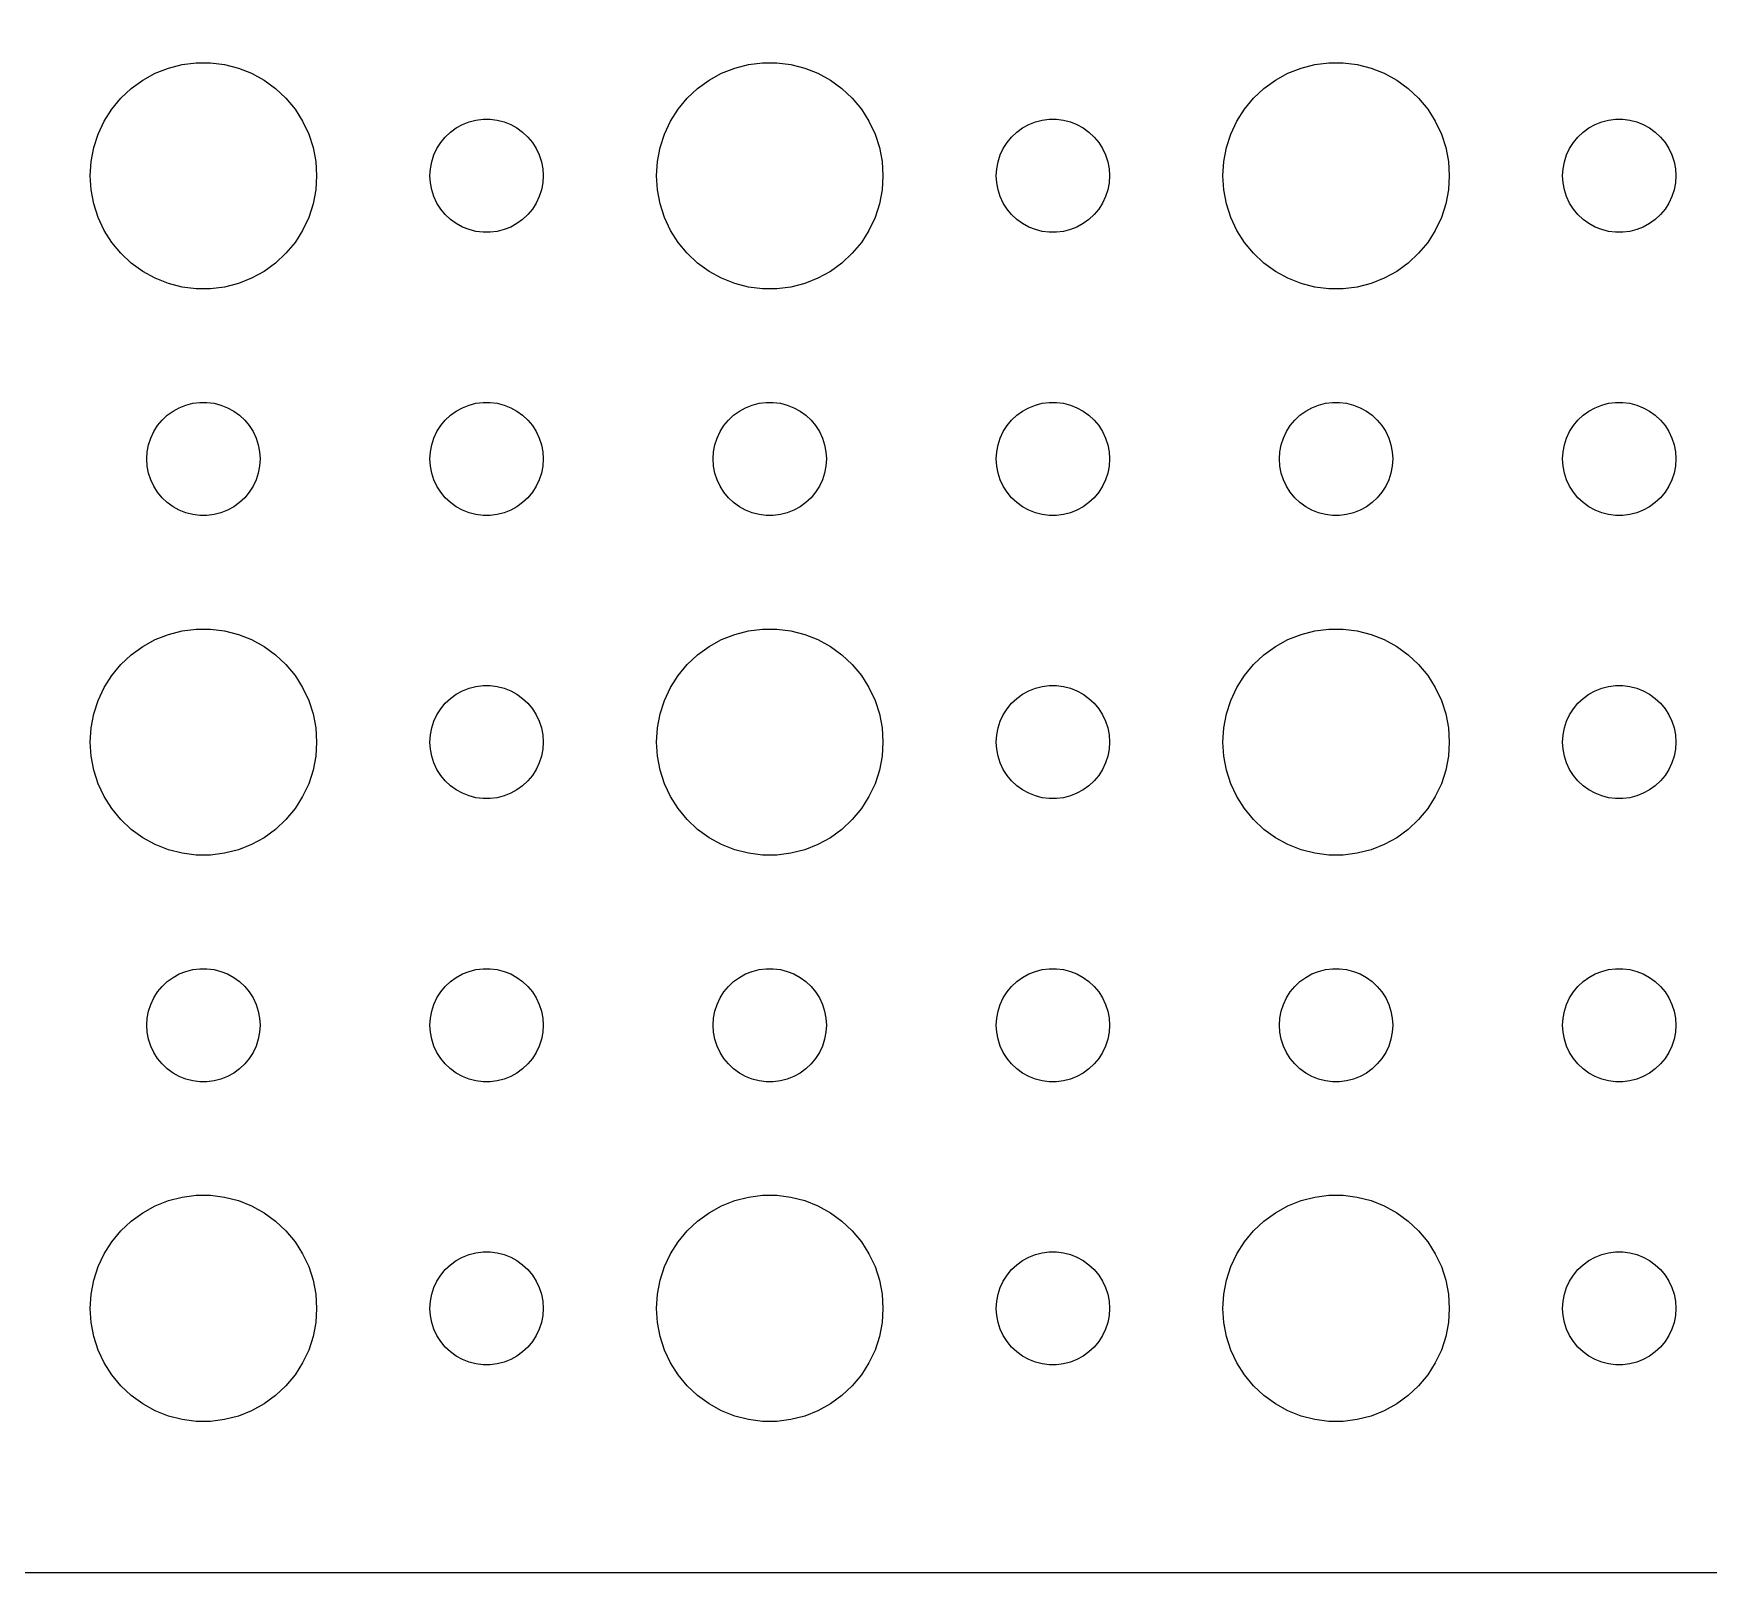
# Model space of a CAD drawing. Extents: x -82 to 82, y -82 to 82.
# Drawn here: x -4.5 to 39.87, y -82 to -41.23 of the extents above; entities that cross this region are included whole.
import ezdxf

# ---------------------------------------------------------------- set-up
doc = ezdxf.new("R2010")
doc.units = 0
doc.layers.get('0').update_dxf_attribs({"linetype": 'CONTINUOUS'})

msp = doc.modelspace()

# ---------------------------------------------------------------- linework, layer by layer
msp.add_lwpolyline([(-77, -81.997), (77, -81.997), (77, -81.9901), (77.314, -81.9901), (77.9369, -81.9114), (78.5451, -81.7553), (79.1289, -81.5241), (79.6791, -81.2216), (80.1871, -80.8526), (80.6448, -80.4227), (81.0451, -79.9389), (81.3815, -79.4088), (81.6489, -78.8406), (81.8429, -78.2434), (81.9606, -77.6267), (82, -77), (82, 77)])
for points in [[(-0.18837, -47.9941), (-0.56214, -47.9469), (-0.92705, -47.8532), (-1.27734, -47.7145), (-1.60748, -47.533), (-1.91227, -47.3115), (-2.18691, -47.0536), (-2.42705, -46.7634), (-2.62892, -46.4453), (-2.78933, -46.1044), (-2.90575, -45.7461), (-2.97634, -45.376), (-3, -45), (-2.97634, -44.624), (-2.90575, -44.2539), (-2.78933, -43.8956), (-2.62892, -43.5547), (-2.42705, -43.2366), (-2.18691, -42.9464), (-1.91227, -42.6885), (-1.60748, -42.467), (-1.27734, -42.2855), (-0.92705, -42.1468), (-0.56214, -42.0531), (-0.18837, -42.0059), (0.18837, -42.0059), (0.56214, -42.0531), (0.92705, -42.1468), (1.27734, -42.2855), (1.60748, -42.467), (1.91227, -42.6885), (2.18691, -42.9464), (2.42705, -43.2366), (2.62892, -43.5547), (2.78933, -43.8956), (2.90575, -44.2539), (2.97634, -44.624), (3, -45), (2.97634, -45.376), (2.90575, -45.7461), (2.78933, -46.1044), (2.62892, -46.4453), (2.42705, -46.7634), (2.18691, -47.0536), (1.91227, -47.3115), (1.60748, -47.533), (1.27734, -47.7145), (0.92705, -47.8532), (0.56214, -47.9469), (0.18837, -47.9941)], [(14.8116, -47.9941), (14.4379, -47.9469), (14.0729, -47.8532), (13.7227, -47.7145), (13.3925, -47.533), (13.0877, -47.3115), (12.8131, -47.0536), (12.5729, -46.7634), (12.3711, -46.4453), (12.2107, -46.1044), (12.0943, -45.7461), (12.0237, -45.376), (12, -45), (12.0237, -44.624), (12.0943, -44.2539), (12.2107, -43.8956), (12.3711, -43.5547), (12.5729, -43.2366), (12.8131, -42.9464), (13.0877, -42.6885), (13.3925, -42.467), (13.7227, -42.2855), (14.0729, -42.1468), (14.4379, -42.0531), (14.8116, -42.0059), (15.1884, -42.0059), (15.5621, -42.0531), (15.9271, -42.1468), (16.2773, -42.2855), (16.6075, -42.467), (16.9123, -42.6885), (17.1869, -42.9464), (17.4271, -43.2366), (17.6289, -43.5547), (17.7893, -43.8956), (17.9057, -44.2539), (17.9763, -44.624), (18, -45), (17.9763, -45.376), (17.9057, -45.7461), (17.7893, -46.1044), (17.6289, -46.4453), (17.4271, -46.7634), (17.1869, -47.0536), (16.9123, -47.3115), (16.6075, -47.533), (16.2773, -47.7145), (15.9271, -47.8532), (15.5621, -47.9469), (15.1884, -47.9941)], [(29.8116, -47.9941), (29.4379, -47.9469), (29.0729, -47.8532), (28.7227, -47.7145), (28.3925, -47.533), (28.0877, -47.3115), (27.8131, -47.0536), (27.5729, -46.7634), (27.3711, -46.4453), (27.2107, -46.1044), (27.0943, -45.7461), (27.0237, -45.376), (27, -45), (27.0237, -44.624), (27.0943, -44.2539), (27.2107, -43.8956), (27.3711, -43.5547), (27.5729, -43.2366), (27.8131, -42.9464), (28.0877, -42.6885), (28.3925, -42.467), (28.7227, -42.2855), (29.0729, -42.1468), (29.4379, -42.0531), (29.8116, -42.0059), (30.1884, -42.0059), (30.5621, -42.0531), (30.9271, -42.1468), (31.2773, -42.2855), (31.6075, -42.467), (31.9123, -42.6885), (32.1869, -42.9464), (32.4271, -43.2366), (32.6289, -43.5547), (32.7893, -43.8956), (32.9057, -44.2539), (32.9763, -44.624), (33, -45), (32.9763, -45.376), (32.9057, -45.7461), (32.7893, -46.1044), (32.6289, -46.4453), (32.4271, -46.7634), (32.1869, -47.0536), (31.9123, -47.3115), (31.6075, -47.533), (31.2773, -47.7145), (30.9271, -47.8532), (30.5621, -47.9469), (30.1884, -47.9941)], [(7.40581, -46.497), (7.21893, -46.4734), (7.03647, -46.4266), (6.86133, -46.3572), (6.69626, -46.2665), (6.54386, -46.1558), (6.40655, -46.0268), (6.28647, -45.8817), (6.18554, -45.7226), (6.10534, -45.5522), (6.04713, -45.373), (6.01183, -45.188), (6, -45), (6.01183, -44.812), (6.04713, -44.627), (6.10534, -44.4478), (6.18554, -44.2774), (6.28647, -44.1183), (6.40655, -43.9732), (6.54386, -43.8442), (6.69626, -43.7335), (6.86133, -43.6428), (7.03647, -43.5734), (7.21893, -43.5266), (7.40581, -43.503), (7.59419, -43.503), (7.78107, -43.5266), (7.96353, -43.5734), (8.13867, -43.6428), (8.30374, -43.7335), (8.45614, -43.8442), (8.59345, -43.9732), (8.71353, -44.1183), (8.81446, -44.2774), (8.89466, -44.4478), (8.95287, -44.627), (8.98817, -44.812), (9, -45), (8.98817, -45.188), (8.95287, -45.373), (8.89466, -45.5522), (8.81446, -45.7226), (8.71353, -45.8817), (8.59345, -46.0268), (8.45614, -46.1558), (8.30374, -46.2665), (8.13867, -46.3572), (7.96353, -46.4266), (7.78107, -46.4734), (7.59419, -46.497)], [(22.4058, -46.497), (22.2189, -46.4734), (22.0365, -46.4266), (21.8613, -46.3572), (21.6963, -46.2665), (21.5439, -46.1558), (21.4065, -46.0268), (21.2865, -45.8817), (21.1855, -45.7226), (21.1053, -45.5522), (21.0471, -45.373), (21.0118, -45.188), (21, -45), (21.0118, -44.812), (21.0471, -44.627), (21.1053, -44.4478), (21.1855, -44.2774), (21.2865, -44.1183), (21.4065, -43.9732), (21.5439, -43.8442), (21.6963, -43.7335), (21.8613, -43.6428), (22.0365, -43.5734), (22.2189, -43.5266), (22.4058, -43.503), (22.5942, -43.503), (22.7811, -43.5266), (22.9635, -43.5734), (23.1387, -43.6428), (23.3037, -43.7335), (23.4561, -43.8442), (23.5935, -43.9732), (23.7135, -44.1183), (23.8145, -44.2774), (23.8947, -44.4478), (23.9529, -44.627), (23.9882, -44.812), (24, -45), (23.9882, -45.188), (23.9529, -45.373), (23.8947, -45.5522), (23.8145, -45.7226), (23.7135, -45.8817), (23.5935, -46.0268), (23.4561, -46.1558), (23.3037, -46.2665), (23.1387, -46.3572), (22.9635, -46.4266), (22.7811, -46.4734), (22.5942, -46.497)], [(37.4058, -46.497), (37.2189, -46.4734), (37.0365, -46.4266), (36.8613, -46.3572), (36.6963, -46.2665), (36.5439, -46.1558), (36.4065, -46.0268), (36.2865, -45.8817), (36.1855, -45.7226), (36.1053, -45.5522), (36.0471, -45.373), (36.0118, -45.188), (36, -45), (36.0118, -44.812), (36.0471, -44.627), (36.1053, -44.4478), (36.1855, -44.2774), (36.2865, -44.1183), (36.4065, -43.9732), (36.5439, -43.8442), (36.6963, -43.7335), (36.8613, -43.6428), (37.0365, -43.5734), (37.2189, -43.5266), (37.4058, -43.503), (37.5942, -43.503), (37.7811, -43.5266), (37.9635, -43.5734), (38.1387, -43.6428), (38.3037, -43.7335), (38.4561, -43.8442), (38.5935, -43.9732), (38.7135, -44.1183), (38.8145, -44.2774), (38.8947, -44.4478), (38.9529, -44.627), (38.9882, -44.812), (39, -45), (38.9882, -45.188), (38.9529, -45.373), (38.8947, -45.5522), (38.8145, -45.7226), (38.7135, -45.8817), (38.5935, -46.0268), (38.4561, -46.1558), (38.3037, -46.2665), (38.1387, -46.3572), (37.9635, -46.4266), (37.7811, -46.4734), (37.5942, -46.497)], [(-0.09419, -53.997), (-0.28107, -53.9734), (-0.46353, -53.9266), (-0.63867, -53.8572), (-0.80374, -53.7665), (-0.95614, -53.6558), (-1.09345, -53.5268), (-1.21353, -53.3817), (-1.31446, -53.2226), (-1.39466, -53.0522), (-1.45287, -52.873), (-1.48817, -52.688), (-1.5, -52.5), (-1.48817, -52.312), (-1.45287, -52.127), (-1.39466, -51.9478), (-1.31446, -51.7774), (-1.21353, -51.6183), (-1.09345, -51.4732), (-0.95614, -51.3442), (-0.80374, -51.2335), (-0.63867, -51.1428), (-0.46353, -51.0734), (-0.28107, -51.0266), (-0.09419, -51.003), (0.09419, -51.003), (0.28107, -51.0266), (0.46353, -51.0734), (0.63867, -51.1428), (0.80374, -51.2335), (0.95614, -51.3442), (1.09345, -51.4732), (1.21353, -51.6183), (1.31446, -51.7774), (1.39466, -51.9478), (1.45287, -52.127), (1.48817, -52.312), (1.5, -52.5), (1.48817, -52.688), (1.45287, -52.873), (1.39466, -53.0522), (1.31446, -53.2226), (1.21353, -53.3817), (1.09345, -53.5268), (0.95614, -53.6558), (0.80374, -53.7665), (0.63867, -53.8572), (0.46353, -53.9266), (0.28107, -53.9734), (0.09419, -53.997)], [(7.40581, -53.997), (7.21893, -53.9734), (7.03647, -53.9266), (6.86133, -53.8572), (6.69626, -53.7665), (6.54386, -53.6558), (6.40655, -53.5268), (6.28647, -53.3817), (6.18554, -53.2226), (6.10534, -53.0522), (6.04713, -52.873), (6.01183, -52.688), (6, -52.5), (6.01183, -52.312), (6.04713, -52.127), (6.10534, -51.9478), (6.18554, -51.7774), (6.28647, -51.6183), (6.40655, -51.4732), (6.54386, -51.3442), (6.69626, -51.2335), (6.86133, -51.1428), (7.03647, -51.0734), (7.21893, -51.0266), (7.40581, -51.003), (7.59419, -51.003), (7.78107, -51.0266), (7.96353, -51.0734), (8.13867, -51.1428), (8.30374, -51.2335), (8.45614, -51.3442), (8.59345, -51.4732), (8.71353, -51.6183), (8.81446, -51.7774), (8.89466, -51.9478), (8.95287, -52.127), (8.98817, -52.312), (9, -52.5), (8.98817, -52.688), (8.95287, -52.873), (8.89466, -53.0522), (8.81446, -53.2226), (8.71353, -53.3817), (8.59345, -53.5268), (8.45614, -53.6558), (8.30374, -53.7665), (8.13867, -53.8572), (7.96353, -53.9266), (7.78107, -53.9734), (7.59419, -53.997)], [(14.9058, -53.997), (14.7189, -53.9734), (14.5365, -53.9266), (14.3613, -53.8572), (14.1963, -53.7665), (14.0439, -53.6558), (13.9065, -53.5268), (13.7865, -53.3817), (13.6855, -53.2226), (13.6053, -53.0522), (13.5471, -52.873), (13.5118, -52.688), (13.5, -52.5), (13.5118, -52.312), (13.5471, -52.127), (13.6053, -51.9478), (13.6855, -51.7774), (13.7865, -51.6183), (13.9065, -51.4732), (14.0439, -51.3442), (14.1963, -51.2335), (14.3613, -51.1428), (14.5365, -51.0734), (14.7189, -51.0266), (14.9058, -51.003), (15.0942, -51.003), (15.2811, -51.0266), (15.4635, -51.0734), (15.6387, -51.1428), (15.8037, -51.2335), (15.9561, -51.3442), (16.0935, -51.4732), (16.2135, -51.6183), (16.3145, -51.7774), (16.3947, -51.9478), (16.4529, -52.127), (16.4882, -52.312), (16.5, -52.5), (16.4882, -52.688), (16.4529, -52.873), (16.3947, -53.0522), (16.3145, -53.2226), (16.2135, -53.3817), (16.0935, -53.5268), (15.9561, -53.6558), (15.8037, -53.7665), (15.6387, -53.8572), (15.4635, -53.9266), (15.2811, -53.9734), (15.0942, -53.997)], [(22.4058, -53.997), (22.2189, -53.9734), (22.0365, -53.9266), (21.8613, -53.8572), (21.6963, -53.7665), (21.5439, -53.6558), (21.4065, -53.5268), (21.2865, -53.3817), (21.1855, -53.2226), (21.1053, -53.0522), (21.0471, -52.873), (21.0118, -52.688), (21, -52.5), (21.0118, -52.312), (21.0471, -52.127), (21.1053, -51.9478), (21.1855, -51.7774), (21.2865, -51.6183), (21.4065, -51.4732), (21.5439, -51.3442), (21.6963, -51.2335), (21.8613, -51.1428), (22.0365, -51.0734), (22.2189, -51.0266), (22.4058, -51.003), (22.5942, -51.003), (22.7811, -51.0266), (22.9635, -51.0734), (23.1387, -51.1428), (23.3037, -51.2335), (23.4561, -51.3442), (23.5935, -51.4732), (23.7135, -51.6183), (23.8145, -51.7774), (23.8947, -51.9478), (23.9529, -52.127), (23.9882, -52.312), (24, -52.5), (23.9882, -52.688), (23.9529, -52.873), (23.8947, -53.0522), (23.8145, -53.2226), (23.7135, -53.3817), (23.5935, -53.5268), (23.4561, -53.6558), (23.3037, -53.7665), (23.1387, -53.8572), (22.9635, -53.9266), (22.7811, -53.9734), (22.5942, -53.997)], [(29.9058, -53.997), (29.7189, -53.9734), (29.5365, -53.9266), (29.3613, -53.8572), (29.1963, -53.7665), (29.0439, -53.6558), (28.9065, -53.5268), (28.7865, -53.3817), (28.6855, -53.2226), (28.6053, -53.0522), (28.5471, -52.873), (28.5118, -52.688), (28.5, -52.5), (28.5118, -52.312), (28.5471, -52.127), (28.6053, -51.9478), (28.6855, -51.7774), (28.7865, -51.6183), (28.9065, -51.4732), (29.0439, -51.3442), (29.1963, -51.2335), (29.3613, -51.1428), (29.5365, -51.0734), (29.7189, -51.0266), (29.9058, -51.003), (30.0942, -51.003), (30.2811, -51.0266), (30.4635, -51.0734), (30.6387, -51.1428), (30.8037, -51.2335), (30.9561, -51.3442), (31.0935, -51.4732), (31.2135, -51.6183), (31.3145, -51.7774), (31.3947, -51.9478), (31.4529, -52.127), (31.4882, -52.312), (31.5, -52.5), (31.4882, -52.688), (31.4529, -52.873), (31.3947, -53.0522), (31.3145, -53.2226), (31.2135, -53.3817), (31.0935, -53.5268), (30.9561, -53.6558), (30.8037, -53.7665), (30.6387, -53.8572), (30.4635, -53.9266), (30.2811, -53.9734), (30.0942, -53.997)], [(37.4058, -53.997), (37.2189, -53.9734), (37.0365, -53.9266), (36.8613, -53.8572), (36.6963, -53.7665), (36.5439, -53.6558), (36.4065, -53.5268), (36.2865, -53.3817), (36.1855, -53.2226), (36.1053, -53.0522), (36.0471, -52.873), (36.0118, -52.688), (36, -52.5), (36.0118, -52.312), (36.0471, -52.127), (36.1053, -51.9478), (36.1855, -51.7774), (36.2865, -51.6183), (36.4065, -51.4732), (36.5439, -51.3442), (36.6963, -51.2335), (36.8613, -51.1428), (37.0365, -51.0734), (37.2189, -51.0266), (37.4058, -51.003), (37.5942, -51.003), (37.7811, -51.0266), (37.9635, -51.0734), (38.1387, -51.1428), (38.3037, -51.2335), (38.4561, -51.3442), (38.5935, -51.4732), (38.7135, -51.6183), (38.8145, -51.7774), (38.8947, -51.9478), (38.9529, -52.127), (38.9882, -52.312), (39, -52.5), (38.9882, -52.688), (38.9529, -52.873), (38.8947, -53.0522), (38.8145, -53.2226), (38.7135, -53.3817), (38.5935, -53.5268), (38.4561, -53.6558), (38.3037, -53.7665), (38.1387, -53.8572), (37.9635, -53.9266), (37.7811, -53.9734), (37.5942, -53.997)], [(-0.18837, -62.9941), (-0.56214, -62.9469), (-0.92705, -62.8532), (-1.27734, -62.7145), (-1.60748, -62.533), (-1.91227, -62.3115), (-2.18691, -62.0536), (-2.42705, -61.7634), (-2.62892, -61.4453), (-2.78933, -61.1044), (-2.90575, -60.7461), (-2.97634, -60.376), (-3, -60), (-2.97634, -59.624), (-2.90575, -59.2539), (-2.78933, -58.8956), (-2.62892, -58.5547), (-2.42705, -58.2366), (-2.18691, -57.9464), (-1.91227, -57.6885), (-1.60748, -57.467), (-1.27734, -57.2855), (-0.92705, -57.1468), (-0.56214, -57.0531), (-0.18837, -57.0059), (0.18837, -57.0059), (0.56214, -57.0531), (0.92705, -57.1468), (1.27734, -57.2855), (1.60748, -57.467), (1.91227, -57.6885), (2.18691, -57.9464), (2.42705, -58.2366), (2.62892, -58.5547), (2.78933, -58.8956), (2.90575, -59.2539), (2.97634, -59.624), (3, -60), (2.97634, -60.376), (2.90575, -60.7461), (2.78933, -61.1044), (2.62892, -61.4453), (2.42705, -61.7634), (2.18691, -62.0536), (1.91227, -62.3115), (1.60748, -62.533), (1.27734, -62.7145), (0.92705, -62.8532), (0.56214, -62.9469), (0.18837, -62.9941)], [(14.8116, -62.9941), (14.4379, -62.9469), (14.0729, -62.8532), (13.7227, -62.7145), (13.3925, -62.533), (13.0877, -62.3115), (12.8131, -62.0536), (12.5729, -61.7634), (12.3711, -61.4453), (12.2107, -61.1044), (12.0943, -60.7461), (12.0237, -60.376), (12, -60), (12.0237, -59.624), (12.0943, -59.2539), (12.2107, -58.8956), (12.3711, -58.5547), (12.5729, -58.2366), (12.8131, -57.9464), (13.0877, -57.6885), (13.3925, -57.467), (13.7227, -57.2855), (14.0729, -57.1468), (14.4379, -57.0531), (14.8116, -57.0059), (15.1884, -57.0059), (15.5621, -57.0531), (15.9271, -57.1468), (16.2773, -57.2855), (16.6075, -57.467), (16.9123, -57.6885), (17.1869, -57.9464), (17.4271, -58.2366), (17.6289, -58.5547), (17.7893, -58.8956), (17.9057, -59.2539), (17.9763, -59.624), (18, -60), (17.9763, -60.376), (17.9057, -60.7461), (17.7893, -61.1044), (17.6289, -61.4453), (17.4271, -61.7634), (17.1869, -62.0536), (16.9123, -62.3115), (16.6075, -62.533), (16.2773, -62.7145), (15.9271, -62.8532), (15.5621, -62.9469), (15.1884, -62.9941)], [(29.8116, -62.9941), (29.4379, -62.9469), (29.0729, -62.8532), (28.7227, -62.7145), (28.3925, -62.533), (28.0877, -62.3115), (27.8131, -62.0536), (27.5729, -61.7634), (27.3711, -61.4453), (27.2107, -61.1044), (27.0943, -60.7461), (27.0237, -60.376), (27, -60), (27.0237, -59.624), (27.0943, -59.2539), (27.2107, -58.8956), (27.3711, -58.5547), (27.5729, -58.2366), (27.8131, -57.9464), (28.0877, -57.6885), (28.3925, -57.467), (28.7227, -57.2855), (29.0729, -57.1468), (29.4379, -57.0531), (29.8116, -57.0059), (30.1884, -57.0059), (30.5621, -57.0531), (30.9271, -57.1468), (31.2773, -57.2855), (31.6075, -57.467), (31.9123, -57.6885), (32.1869, -57.9464), (32.4271, -58.2366), (32.6289, -58.5547), (32.7893, -58.8956), (32.9057, -59.2539), (32.9763, -59.624), (33, -60), (32.9763, -60.376), (32.9057, -60.7461), (32.7893, -61.1044), (32.6289, -61.4453), (32.4271, -61.7634), (32.1869, -62.0536), (31.9123, -62.3115), (31.6075, -62.533), (31.2773, -62.7145), (30.9271, -62.8532), (30.5621, -62.9469), (30.1884, -62.9941)], [(7.40581, -61.497), (7.21893, -61.4734), (7.03647, -61.4266), (6.86133, -61.3572), (6.69626, -61.2665), (6.54386, -61.1558), (6.40655, -61.0268), (6.28647, -60.8817), (6.18554, -60.7226), (6.10534, -60.5522), (6.04713, -60.373), (6.01183, -60.188), (6, -60), (6.01183, -59.812), (6.04713, -59.627), (6.10534, -59.4478), (6.18554, -59.2774), (6.28647, -59.1183), (6.40655, -58.9732), (6.54386, -58.8442), (6.69626, -58.7335), (6.86133, -58.6428), (7.03647, -58.5734), (7.21893, -58.5266), (7.40581, -58.503), (7.59419, -58.503), (7.78107, -58.5266), (7.96353, -58.5734), (8.13867, -58.6428), (8.30374, -58.7335), (8.45614, -58.8442), (8.59345, -58.9732), (8.71353, -59.1183), (8.81446, -59.2774), (8.89466, -59.4478), (8.95287, -59.627), (8.98817, -59.812), (9, -60), (8.98817, -60.188), (8.95287, -60.373), (8.89466, -60.5522), (8.81446, -60.7226), (8.71353, -60.8817), (8.59345, -61.0268), (8.45614, -61.1558), (8.30374, -61.2665), (8.13867, -61.3572), (7.96353, -61.4266), (7.78107, -61.4734), (7.59419, -61.497)], [(22.4058, -61.497), (22.2189, -61.4734), (22.0365, -61.4266), (21.8613, -61.3572), (21.6963, -61.2665), (21.5439, -61.1558), (21.4065, -61.0268), (21.2865, -60.8817), (21.1855, -60.7226), (21.1053, -60.5522), (21.0471, -60.373), (21.0118, -60.188), (21, -60), (21.0118, -59.812), (21.0471, -59.627), (21.1053, -59.4478), (21.1855, -59.2774), (21.2865, -59.1183), (21.4065, -58.9732), (21.5439, -58.8442), (21.6963, -58.7335), (21.8613, -58.6428), (22.0365, -58.5734), (22.2189, -58.5266), (22.4058, -58.503), (22.5942, -58.503), (22.7811, -58.5266), (22.9635, -58.5734), (23.1387, -58.6428), (23.3037, -58.7335), (23.4561, -58.8442), (23.5935, -58.9732), (23.7135, -59.1183), (23.8145, -59.2774), (23.8947, -59.4478), (23.9529, -59.627), (23.9882, -59.812), (24, -60), (23.9882, -60.188), (23.9529, -60.373), (23.8947, -60.5522), (23.8145, -60.7226), (23.7135, -60.8817), (23.5935, -61.0268), (23.4561, -61.1558), (23.3037, -61.2665), (23.1387, -61.3572), (22.9635, -61.4266), (22.7811, -61.4734), (22.5942, -61.497)], [(37.4058, -61.497), (37.2189, -61.4734), (37.0365, -61.4266), (36.8613, -61.3572), (36.6963, -61.2665), (36.5439, -61.1558), (36.4065, -61.0268), (36.2865, -60.8817), (36.1855, -60.7226), (36.1053, -60.5522), (36.0471, -60.373), (36.0118, -60.188), (36, -60), (36.0118, -59.812), (36.0471, -59.627), (36.1053, -59.4478), (36.1855, -59.2774), (36.2865, -59.1183), (36.4065, -58.9732), (36.5439, -58.8442), (36.6963, -58.7335), (36.8613, -58.6428), (37.0365, -58.5734), (37.2189, -58.5266), (37.4058, -58.503), (37.5942, -58.503), (37.7811, -58.5266), (37.9635, -58.5734), (38.1387, -58.6428), (38.3037, -58.7335), (38.4561, -58.8442), (38.5935, -58.9732), (38.7135, -59.1183), (38.8145, -59.2774), (38.8947, -59.4478), (38.9529, -59.627), (38.9882, -59.812), (39, -60), (38.9882, -60.188), (38.9529, -60.373), (38.8947, -60.5522), (38.8145, -60.7226), (38.7135, -60.8817), (38.5935, -61.0268), (38.4561, -61.1558), (38.3037, -61.2665), (38.1387, -61.3572), (37.9635, -61.4266), (37.7811, -61.4734), (37.5942, -61.497)], [(-0.09419, -68.997), (-0.28107, -68.9734), (-0.46353, -68.9266), (-0.63867, -68.8572), (-0.80374, -68.7665), (-0.95614, -68.6558), (-1.09345, -68.5268), (-1.21353, -68.3817), (-1.31446, -68.2226), (-1.39466, -68.0522), (-1.45287, -67.873), (-1.48817, -67.688), (-1.5, -67.5), (-1.48817, -67.312), (-1.45287, -67.127), (-1.39466, -66.9478), (-1.31446, -66.7774), (-1.21353, -66.6183), (-1.09345, -66.4732), (-0.95614, -66.3442), (-0.80374, -66.2335), (-0.63867, -66.1428), (-0.46353, -66.0734), (-0.28107, -66.0266), (-0.09419, -66.003), (0.09419, -66.003), (0.28107, -66.0266), (0.46353, -66.0734), (0.63867, -66.1428), (0.80374, -66.2335), (0.95614, -66.3442), (1.09345, -66.4732), (1.21353, -66.6183), (1.31446, -66.7774), (1.39466, -66.9478), (1.45287, -67.127), (1.48817, -67.312), (1.5, -67.5), (1.48817, -67.688), (1.45287, -67.873), (1.39466, -68.0522), (1.31446, -68.2226), (1.21353, -68.3817), (1.09345, -68.5268), (0.95614, -68.6558), (0.80374, -68.7665), (0.63867, -68.8572), (0.46353, -68.9266), (0.28107, -68.9734), (0.09419, -68.997)], [(7.40581, -68.997), (7.21893, -68.9734), (7.03647, -68.9266), (6.86133, -68.8572), (6.69626, -68.7665), (6.54386, -68.6558), (6.40655, -68.5268), (6.28647, -68.3817), (6.18554, -68.2226), (6.10534, -68.0522), (6.04713, -67.873), (6.01183, -67.688), (6, -67.5), (6.01183, -67.312), (6.04713, -67.127), (6.10534, -66.9478), (6.18554, -66.7774), (6.28647, -66.6183), (6.40655, -66.4732), (6.54386, -66.3442), (6.69626, -66.2335), (6.86133, -66.1428), (7.03647, -66.0734), (7.21893, -66.0266), (7.40581, -66.003), (7.59419, -66.003), (7.78107, -66.0266), (7.96353, -66.0734), (8.13867, -66.1428), (8.30374, -66.2335), (8.45614, -66.3442), (8.59345, -66.4732), (8.71353, -66.6183), (8.81446, -66.7774), (8.89466, -66.9478), (8.95287, -67.127), (8.98817, -67.312), (9, -67.5), (8.98817, -67.688), (8.95287, -67.873), (8.89466, -68.0522), (8.81446, -68.2226), (8.71353, -68.3817), (8.59345, -68.5268), (8.45614, -68.6558), (8.30374, -68.7665), (8.13867, -68.8572), (7.96353, -68.9266), (7.78107, -68.9734), (7.59419, -68.997)], [(14.9058, -68.997), (14.7189, -68.9734), (14.5365, -68.9266), (14.3613, -68.8572), (14.1963, -68.7665), (14.0439, -68.6558), (13.9065, -68.5268), (13.7865, -68.3817), (13.6855, -68.2226), (13.6053, -68.0522), (13.5471, -67.873), (13.5118, -67.688), (13.5, -67.5), (13.5118, -67.312), (13.5471, -67.127), (13.6053, -66.9478), (13.6855, -66.7774), (13.7865, -66.6183), (13.9065, -66.4732), (14.0439, -66.3442), (14.1963, -66.2335), (14.3613, -66.1428), (14.5365, -66.0734), (14.7189, -66.0266), (14.9058, -66.003), (15.0942, -66.003), (15.2811, -66.0266), (15.4635, -66.0734), (15.6387, -66.1428), (15.8037, -66.2335), (15.9561, -66.3442), (16.0935, -66.4732), (16.2135, -66.6183), (16.3145, -66.7774), (16.3947, -66.9478), (16.4529, -67.127), (16.4882, -67.312), (16.5, -67.5), (16.4882, -67.688), (16.4529, -67.873), (16.3947, -68.0522), (16.3145, -68.2226), (16.2135, -68.3817), (16.0935, -68.5268), (15.9561, -68.6558), (15.8037, -68.7665), (15.6387, -68.8572), (15.4635, -68.9266), (15.2811, -68.9734), (15.0942, -68.997)], [(22.4058, -68.997), (22.2189, -68.9734), (22.0365, -68.9266), (21.8613, -68.8572), (21.6963, -68.7665), (21.5439, -68.6558), (21.4065, -68.5268), (21.2865, -68.3817), (21.1855, -68.2226), (21.1053, -68.0522), (21.0471, -67.873), (21.0118, -67.688), (21, -67.5), (21.0118, -67.312), (21.0471, -67.127), (21.1053, -66.9478), (21.1855, -66.7774), (21.2865, -66.6183), (21.4065, -66.4732), (21.5439, -66.3442), (21.6963, -66.2335), (21.8613, -66.1428), (22.0365, -66.0734), (22.2189, -66.0266), (22.4058, -66.003), (22.5942, -66.003), (22.7811, -66.0266), (22.9635, -66.0734), (23.1387, -66.1428), (23.3037, -66.2335), (23.4561, -66.3442), (23.5935, -66.4732), (23.7135, -66.6183), (23.8145, -66.7774), (23.8947, -66.9478), (23.9529, -67.127), (23.9882, -67.312), (24, -67.5), (23.9882, -67.688), (23.9529, -67.873), (23.8947, -68.0522), (23.8145, -68.2226), (23.7135, -68.3817), (23.5935, -68.5268), (23.4561, -68.6558), (23.3037, -68.7665), (23.1387, -68.8572), (22.9635, -68.9266), (22.7811, -68.9734), (22.5942, -68.997)], [(29.9058, -68.997), (29.7189, -68.9734), (29.5365, -68.9266), (29.3613, -68.8572), (29.1963, -68.7665), (29.0439, -68.6558), (28.9065, -68.5268), (28.7865, -68.3817), (28.6855, -68.2226), (28.6053, -68.0522), (28.5471, -67.873), (28.5118, -67.688), (28.5, -67.5), (28.5118, -67.312), (28.5471, -67.127), (28.6053, -66.9478), (28.6855, -66.7774), (28.7865, -66.6183), (28.9065, -66.4732), (29.0439, -66.3442), (29.1963, -66.2335), (29.3613, -66.1428), (29.5365, -66.0734), (29.7189, -66.0266), (29.9058, -66.003), (30.0942, -66.003), (30.2811, -66.0266), (30.4635, -66.0734), (30.6387, -66.1428), (30.8037, -66.2335), (30.9561, -66.3442), (31.0935, -66.4732), (31.2135, -66.6183), (31.3145, -66.7774), (31.3947, -66.9478), (31.4529, -67.127), (31.4882, -67.312), (31.5, -67.5), (31.4882, -67.688), (31.4529, -67.873), (31.3947, -68.0522), (31.3145, -68.2226), (31.2135, -68.3817), (31.0935, -68.5268), (30.9561, -68.6558), (30.8037, -68.7665), (30.6387, -68.8572), (30.4635, -68.9266), (30.2811, -68.9734), (30.0942, -68.997)], [(37.4058, -68.997), (37.2189, -68.9734), (37.0365, -68.9266), (36.8613, -68.8572), (36.6963, -68.7665), (36.5439, -68.6558), (36.4065, -68.5268), (36.2865, -68.3817), (36.1855, -68.2226), (36.1053, -68.0522), (36.0471, -67.873), (36.0118, -67.688), (36, -67.5), (36.0118, -67.312), (36.0471, -67.127), (36.1053, -66.9478), (36.1855, -66.7774), (36.2865, -66.6183), (36.4065, -66.4732), (36.5439, -66.3442), (36.6963, -66.2335), (36.8613, -66.1428), (37.0365, -66.0734), (37.2189, -66.0266), (37.4058, -66.003), (37.5942, -66.003), (37.7811, -66.0266), (37.9635, -66.0734), (38.1387, -66.1428), (38.3037, -66.2335), (38.4561, -66.3442), (38.5935, -66.4732), (38.7135, -66.6183), (38.8145, -66.7774), (38.8947, -66.9478), (38.9529, -67.127), (38.9882, -67.312), (39, -67.5), (38.9882, -67.688), (38.9529, -67.873), (38.8947, -68.0522), (38.8145, -68.2226), (38.7135, -68.3817), (38.5935, -68.5268), (38.4561, -68.6558), (38.3037, -68.7665), (38.1387, -68.8572), (37.9635, -68.9266), (37.7811, -68.9734), (37.5942, -68.997)], [(-0.18837, -77.9941), (-0.56214, -77.9469), (-0.92705, -77.8532), (-1.27734, -77.7145), (-1.60748, -77.533), (-1.91227, -77.3115), (-2.18691, -77.0536), (-2.42705, -76.7634), (-2.62892, -76.4453), (-2.78933, -76.1044), (-2.90575, -75.7461), (-2.97634, -75.376), (-3, -75), (-2.97634, -74.624), (-2.90575, -74.2539), (-2.78933, -73.8956), (-2.62892, -73.5547), (-2.42705, -73.2366), (-2.18691, -72.9464), (-1.91227, -72.6885), (-1.60748, -72.467), (-1.27734, -72.2855), (-0.92705, -72.1468), (-0.56214, -72.0531), (-0.18837, -72.0059), (0.18837, -72.0059), (0.56214, -72.0531), (0.92705, -72.1468), (1.27734, -72.2855), (1.60748, -72.467), (1.91227, -72.6885), (2.18691, -72.9464), (2.42705, -73.2366), (2.62892, -73.5547), (2.78933, -73.8956), (2.90575, -74.2539), (2.97634, -74.624), (3, -75), (2.97634, -75.376), (2.90575, -75.7461), (2.78933, -76.1044), (2.62892, -76.4453), (2.42705, -76.7634), (2.18691, -77.0536), (1.91227, -77.3115), (1.60748, -77.533), (1.27734, -77.7145), (0.92705, -77.8532), (0.56214, -77.9469), (0.18837, -77.9941)], [(14.8116, -77.9941), (14.4379, -77.9469), (14.0729, -77.8532), (13.7227, -77.7145), (13.3925, -77.533), (13.0877, -77.3115), (12.8131, -77.0536), (12.5729, -76.7634), (12.3711, -76.4453), (12.2107, -76.1044), (12.0943, -75.7461), (12.0237, -75.376), (12, -75), (12.0237, -74.624), (12.0943, -74.2539), (12.2107, -73.8956), (12.3711, -73.5547), (12.5729, -73.2366), (12.8131, -72.9464), (13.0877, -72.6885), (13.3925, -72.467), (13.7227, -72.2855), (14.0729, -72.1468), (14.4379, -72.0531), (14.8116, -72.0059), (15.1884, -72.0059), (15.5621, -72.0531), (15.9271, -72.1468), (16.2773, -72.2855), (16.6075, -72.467), (16.9123, -72.6885), (17.1869, -72.9464), (17.4271, -73.2366), (17.6289, -73.5547), (17.7893, -73.8956), (17.9057, -74.2539), (17.9763, -74.624), (18, -75), (17.9763, -75.376), (17.9057, -75.7461), (17.7893, -76.1044), (17.6289, -76.4453), (17.4271, -76.7634), (17.1869, -77.0536), (16.9123, -77.3115), (16.6075, -77.533), (16.2773, -77.7145), (15.9271, -77.8532), (15.5621, -77.9469), (15.1884, -77.9941)], [(29.8116, -77.9941), (29.4379, -77.9469), (29.0729, -77.8532), (28.7227, -77.7145), (28.3925, -77.533), (28.0877, -77.3115), (27.8131, -77.0536), (27.5729, -76.7634), (27.3711, -76.4453), (27.2107, -76.1044), (27.0943, -75.7461), (27.0237, -75.376), (27, -75), (27.0237, -74.624), (27.0943, -74.2539), (27.2107, -73.8956), (27.3711, -73.5547), (27.5729, -73.2366), (27.8131, -72.9464), (28.0877, -72.6885), (28.3925, -72.467), (28.7227, -72.2855), (29.0729, -72.1468), (29.4379, -72.0531), (29.8116, -72.0059), (30.1884, -72.0059), (30.5621, -72.0531), (30.9271, -72.1468), (31.2773, -72.2855), (31.6075, -72.467), (31.9123, -72.6885), (32.1869, -72.9464), (32.4271, -73.2366), (32.6289, -73.5547), (32.7893, -73.8956), (32.9057, -74.2539), (32.9763, -74.624), (33, -75), (32.9763, -75.376), (32.9057, -75.7461), (32.7893, -76.1044), (32.6289, -76.4453), (32.4271, -76.7634), (32.1869, -77.0536), (31.9123, -77.3115), (31.6075, -77.533), (31.2773, -77.7145), (30.9271, -77.8532), (30.5621, -77.9469), (30.1884, -77.9941)], [(7.40581, -76.497), (7.21893, -76.4734), (7.03647, -76.4266), (6.86133, -76.3572), (6.69626, -76.2665), (6.54386, -76.1558), (6.40655, -76.0268), (6.28647, -75.8817), (6.18554, -75.7226), (6.10534, -75.5522), (6.04713, -75.373), (6.01183, -75.188), (6, -75), (6.01183, -74.812), (6.04713, -74.627), (6.10534, -74.4478), (6.18554, -74.2774), (6.28647, -74.1183), (6.40655, -73.9732), (6.54386, -73.8442), (6.69626, -73.7335), (6.86133, -73.6428), (7.03647, -73.5734), (7.21893, -73.5266), (7.40581, -73.503), (7.59419, -73.503), (7.78107, -73.5266), (7.96353, -73.5734), (8.13867, -73.6428), (8.30374, -73.7335), (8.45614, -73.8442), (8.59345, -73.9732), (8.71353, -74.1183), (8.81446, -74.2774), (8.89466, -74.4478), (8.95287, -74.627), (8.98817, -74.812), (9, -75), (8.98817, -75.188), (8.95287, -75.373), (8.89466, -75.5522), (8.81446, -75.7226), (8.71353, -75.8817), (8.59345, -76.0268), (8.45614, -76.1558), (8.30374, -76.2665), (8.13867, -76.3572), (7.96353, -76.4266), (7.78107, -76.4734), (7.59419, -76.497)], [(22.4058, -76.497), (22.2189, -76.4734), (22.0365, -76.4266), (21.8613, -76.3572), (21.6963, -76.2665), (21.5439, -76.1558), (21.4065, -76.0268), (21.2865, -75.8817), (21.1855, -75.7226), (21.1053, -75.5522), (21.0471, -75.373), (21.0118, -75.188), (21, -75), (21.0118, -74.812), (21.0471, -74.627), (21.1053, -74.4478), (21.1855, -74.2774), (21.2865, -74.1183), (21.4065, -73.9732), (21.5439, -73.8442), (21.6963, -73.7335), (21.8613, -73.6428), (22.0365, -73.5734), (22.2189, -73.5266), (22.4058, -73.503), (22.5942, -73.503), (22.7811, -73.5266), (22.9635, -73.5734), (23.1387, -73.6428), (23.3037, -73.7335), (23.4561, -73.8442), (23.5935, -73.9732), (23.7135, -74.1183), (23.8145, -74.2774), (23.8947, -74.4478), (23.9529, -74.627), (23.9882, -74.812), (24, -75), (23.9882, -75.188), (23.9529, -75.373), (23.8947, -75.5522), (23.8145, -75.7226), (23.7135, -75.8817), (23.5935, -76.0268), (23.4561, -76.1558), (23.3037, -76.2665), (23.1387, -76.3572), (22.9635, -76.4266), (22.7811, -76.4734), (22.5942, -76.497)], [(37.4058, -76.497), (37.2189, -76.4734), (37.0365, -76.4266), (36.8613, -76.3572), (36.6963, -76.2665), (36.5439, -76.1558), (36.4065, -76.0268), (36.2865, -75.8817), (36.1855, -75.7226), (36.1053, -75.5522), (36.0471, -75.373), (36.0118, -75.188), (36, -75), (36.0118, -74.812), (36.0471, -74.627), (36.1053, -74.4478), (36.1855, -74.2774), (36.2865, -74.1183), (36.4065, -73.9732), (36.5439, -73.8442), (36.6963, -73.7335), (36.8613, -73.6428), (37.0365, -73.5734), (37.2189, -73.5266), (37.4058, -73.503), (37.5942, -73.503), (37.7811, -73.5266), (37.9635, -73.5734), (38.1387, -73.6428), (38.3037, -73.7335), (38.4561, -73.8442), (38.5935, -73.9732), (38.7135, -74.1183), (38.8145, -74.2774), (38.8947, -74.4478), (38.9529, -74.627), (38.9882, -74.812), (39, -75), (38.9882, -75.188), (38.9529, -75.373), (38.8947, -75.5522), (38.8145, -75.7226), (38.7135, -75.8817), (38.5935, -76.0268), (38.4561, -76.1558), (38.3037, -76.2665), (38.1387, -76.3572), (37.9635, -76.4266), (37.7811, -76.4734), (37.5942, -76.497)]]:
    msp.add_lwpolyline(points, close=True)

doc.saveas('drawing.dxf')
